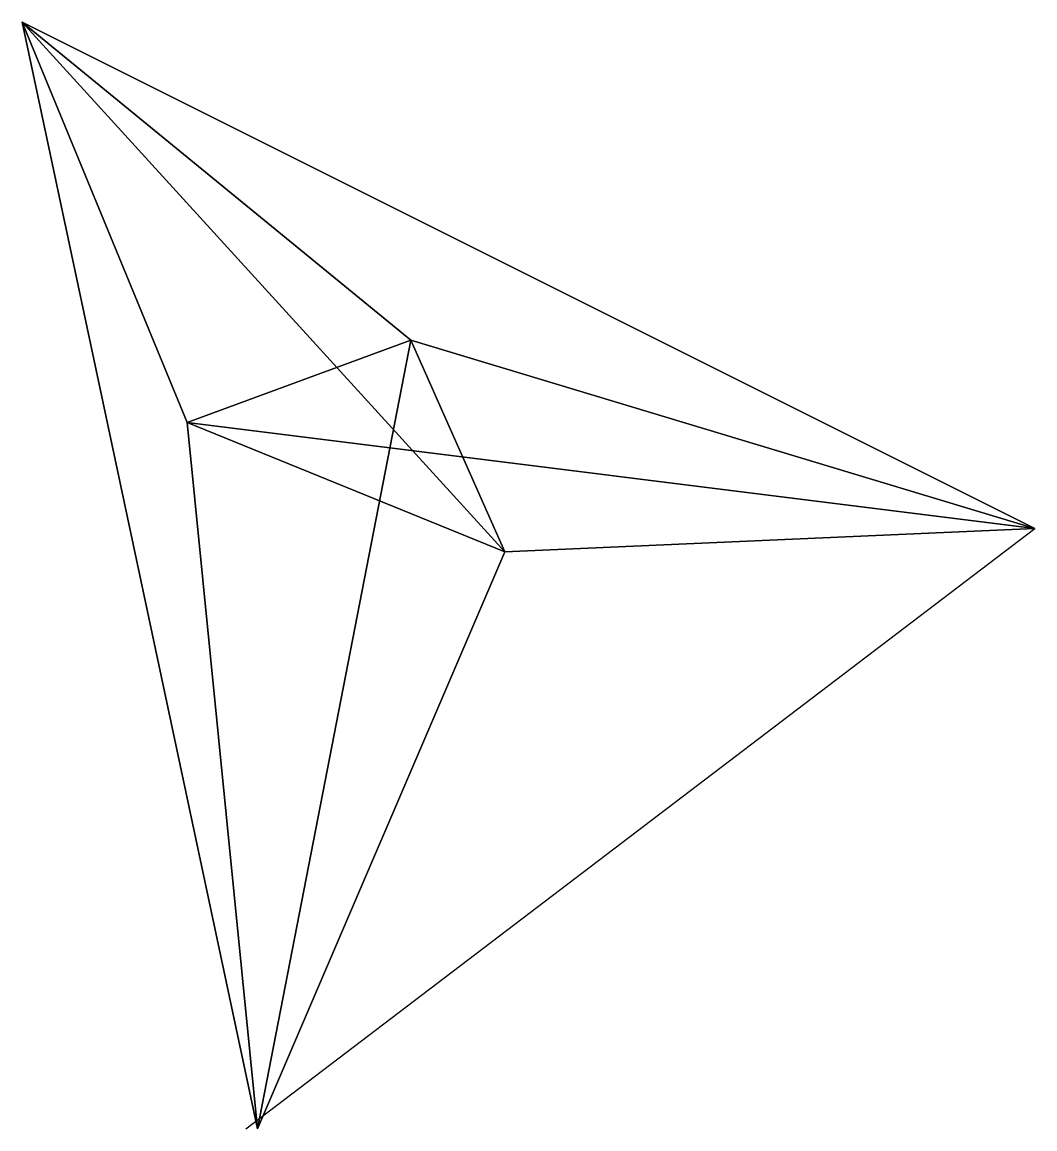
# Model space of a CAD drawing. Extents: x -320 to 1056, y 0 to 1504.
import ezdxf

# ---------------------------------------------------------------- set-up
doc = ezdxf.new("R2010")
doc.units = 0

msp = doc.modelspace()

# ---------------------------------------------------------------- linework, layer by layer
msp.add_line((-16, 0), (1056, 816, 608))
for points in [[(208, 1072, 1056), (336, 784, 144), (-320, 1504, 672)], [(208, 1072, 1056), (-320, 1504, 672), (-96, 960, 672)], [(0, 0), (-96, 960, 672), (-320, 1504, 672)], [(0, 0), (-320, 1504, 672), (336, 784, 144)], [(-320, 1504, 672), (208, 1072, 1056), (1056, 816, 608)], [(-320, 1504, 672), (1056, 816, 608), (336, 784, 144)], [(-320, 1504, 672), (336, 784, 144), (-96, 960, 672)], [(-320, 1504, 672), (-96, 960, 672), (208, 1072, 1056)], [(208, 1072, 1056), (-96, 960, 672), (0, 0)], [(208, 1072, 1056), (-96, 960, 672), (1056, 816, 608)], [(208, 1072, 1056), (0, 0), (336, 784, 144)], [(1056, 816, 608), (-96, 960, 672), (336, 784, 144)]]:
    msp.add_3dface(points)

doc.saveas('drawing.dxf')
